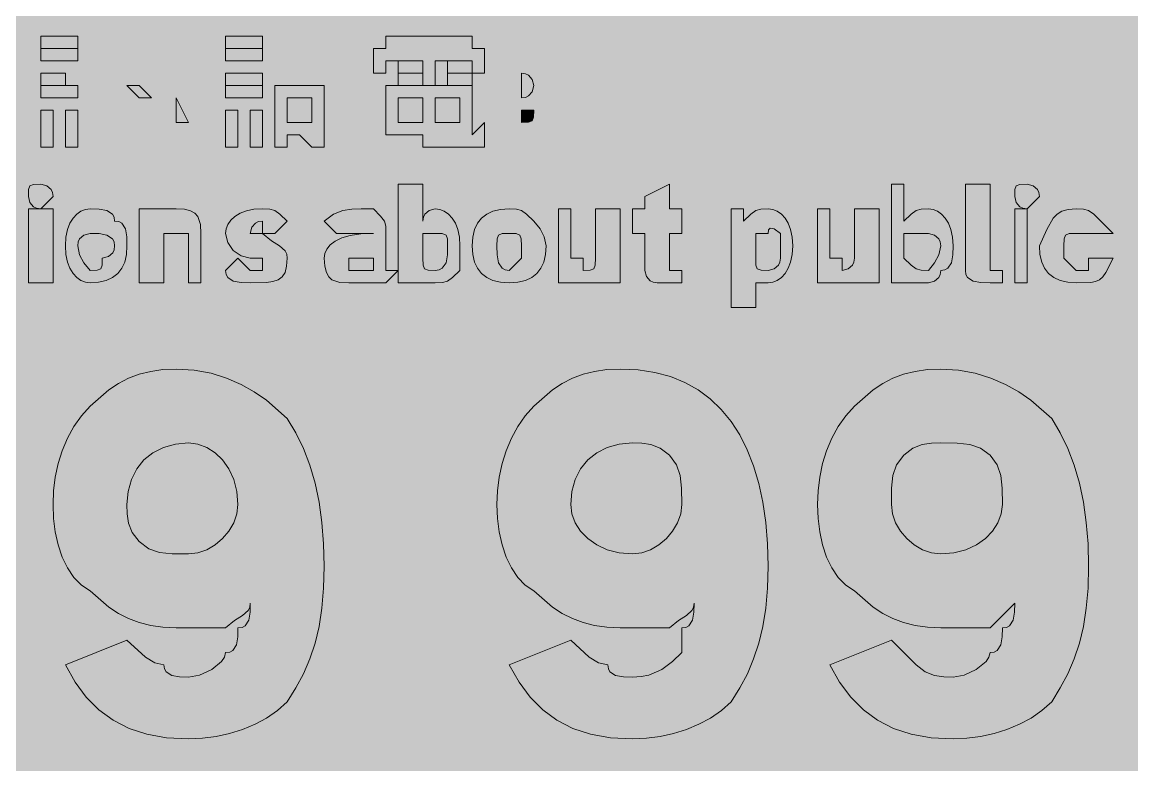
# Model space of a CAD drawing. Header units: metres. Extents: x 49 to 517, y 9 to 262.
# Drawn here: x 236.6 to 344.5, y 125.4 to 197.7 of the extents above; entities that cross this region are included whole.
import ezdxf

# ---------------------------------------------------------------- set-up
doc = ezdxf.new("R2010")
doc.units = ezdxf.units.M
doc.layers.add('FILL_LIME_00FF00', color=7, linetype='Continuous', true_color=0x00ff00)
doc.layers.add('FILL_WHITE_FFFFFF', color=7, linetype='Continuous', true_color=0xffffff)

msp = doc.modelspace()

# ---------------------------------------------------------------- hatches: boundary and pattern name
at = {"layer": 'FILL_LIME_00FF00', "true_color": 0x00ff00}
h = msp.add_hatch(color=7, dxfattribs=at)
h.dxf.hatch_style = 1
h.paths.add_polyline_path([(500.15, 262.26), (501.64, 262.08), (503.18, 261.75), (504.75, 261.27), (506.32, 260.62), (507.86, 259.79), (509.35, 258.76), (510.75, 257.52), (512.04, 256.12), (513.21, 254.61), (514.23, 253.03), (515.1, 251.37), (515.8, 249.66), (516.32, 247.9), (516.64, 246.12), (516.75, 244.32), (516.75, 27.12), (516.56, 25.32), (516.15, 23.52), (515.74, 21.72), (515.55, 19.92), (514.63, 18.31), (513.6, 16.92), (510.75, 13.92), (509.64, 12.85), (508.2, 11.67), (507.39, 11.14), (506.53, 10.71), (505.65, 10.43), (504.75, 10.32), (502.97, 9.63), (501.3, 9.27), (498.75, 9.12), (66.75, 9.12), (64.95, 9.18), (63.17, 9.36), (61.41, 9.69), (59.7, 10.17), (58.04, 10.82), (56.46, 11.65), (54.95, 12.68), (53.55, 13.92), (52.31, 15.32), (51.28, 16.83), (50.45, 18.41), (49.8, 20.07), (49.32, 21.78), (48.99, 23.54), (48.81, 25.32), (48.75, 27.12), (48.75, 244.32), (48.81, 246.12), (48.99, 247.9), (49.32, 249.66), (49.8, 251.37), (50.45, 253.03), (51.28, 254.61), (52.31, 256.12), (53.55, 257.52), (54.95, 258.76), (56.46, 259.79), (58.04, 260.62), (59.7, 261.27), (61.41, 261.75), (63.17, 262.08), (64.95, 262.26), (66.75, 262.32), (498.75, 262.32), (500.15, 262.26)])
h.paths.add_polyline_path([(64.96, 253.7), (63.22, 253.09), (61.6, 252.15), (60.15, 250.92), (58.92, 249.47), (57.97, 247.84), (57.37, 246.11), (57.21, 245.22), (57.15, 244.32), (57.15, 27.12), (57.34, 26.22), (57.75, 25.32), (58.16, 24.42), (58.35, 23.52), (58.56, 22.62), (59.1, 21.72), (60.75, 19.92), (61.86, 19.04), (63.3, 18.27), (64.97, 17.73), (66.75, 17.52), (498.75, 17.52), (499.86, 17.73), (501.3, 18.27), (504.75, 19.92), (505.63, 21.72), (506.4, 23.52), (506.94, 25.32), (507.15, 27.12), (507.15, 244.32), (507.15, 247.92), (506.44, 248.8), (505.95, 249.57), (505.46, 250.11), (505.15, 250.27), (504.75, 250.32), (502.97, 251.89), (501.3, 253.02), (499.86, 253.69), (498.75, 253.92), (66.75, 253.92), (65.85, 253.86), (64.96, 253.7)], flags=16)
h = msp.add_hatch(color=7, dxfattribs=at)
h.dxf.hatch_style = 1
h.paths.add_polyline_path([(241.95, 196.32), (241.95, 195.12), (238.35, 195.12), (238.35, 196.32), (241.95, 196.32)])
h = msp.add_hatch(color=7, dxfattribs=at)
h.dxf.hatch_style = 1
h.paths.add_polyline_path([(259.95, 196.32), (259.95, 195.12), (256.35, 195.12), (256.35, 196.32), (259.95, 196.32)])
h = msp.add_hatch(color=7, dxfattribs=at)
h.dxf.hatch_style = 1
h.paths.add_polyline_path([(280.35, 196.32), (280.35, 195.12), (281.55, 195.12), (281.55, 192.72), (280.35, 192.72), (280.35, 193.92), (276.75, 193.92), (276.75, 191.52), (275.55, 191.52), (275.55, 193.92), (271.95, 193.92), (271.95, 192.72), (270.75, 192.72), (270.75, 195.12), (271.95, 195.12), (271.95, 196.32), (280.35, 196.32)])
h = msp.add_hatch(color=7, dxfattribs=at)
h.dxf.hatch_style = 1
h.paths.add_polyline_path([(241.95, 195.12), (241.95, 193.92), (238.35, 193.92), (238.35, 195.12), (241.95, 195.12)])
h = msp.add_hatch(color=7, dxfattribs=at)
h.dxf.hatch_style = 1
h.paths.add_polyline_path([(259.95, 195.12), (259.95, 193.92), (256.35, 193.92), (256.35, 195.12), (259.95, 195.12)])
h = msp.add_hatch(color=7, dxfattribs=at)
h.dxf.hatch_style = 1
h.paths.add_polyline_path([(275.55, 193.92), (275.55, 192.72), (273.15, 192.72), (273.15, 193.92), (275.55, 193.92)])
h = msp.add_hatch(color=7, dxfattribs=at)
h.dxf.hatch_style = 1
h.paths.add_polyline_path([(280.35, 193.92), (280.35, 192.72), (277.95, 192.72), (277.95, 193.92), (280.35, 193.92)])
h = msp.add_hatch(color=7, dxfattribs=at)
h.dxf.hatch_style = 1
h.paths.add_polyline_path([(240.75, 192.72), (240.75, 191.52), (238.35, 191.52), (238.35, 192.72), (240.75, 192.72)])
h = msp.add_hatch(color=7, dxfattribs=at)
h.dxf.hatch_style = 1
h.paths.add_polyline_path([(259.95, 192.72), (259.95, 191.52), (256.35, 191.52), (256.35, 192.72), (259.95, 192.72)])
h = msp.add_hatch(color=7, dxfattribs=at)
h.dxf.hatch_style = 1
h.paths.add_polyline_path([(275.55, 192.72), (275.55, 191.52), (273.15, 191.52), (273.15, 192.72), (275.55, 192.72)])
h = msp.add_hatch(color=7, dxfattribs=at)
h.dxf.hatch_style = 1
h.paths.add_polyline_path([(280.35, 192.72), (280.35, 191.52), (277.95, 191.52), (277.95, 192.72), (280.35, 192.72)])
h = msp.add_hatch(color=7, dxfattribs=at)
h.dxf.hatch_style = 1
h.paths.add_polyline_path([(286.2, 190.92), (285.84, 190.51), (285.55, 190.37), (285.15, 190.32), (285.15, 191.52), (285.15, 192.72), (285.55, 192.67), (285.84, 192.53), (286.2, 192.12), (286.35, 191.52), (286.2, 190.92)])
h = msp.add_hatch(color=7, dxfattribs=at)
h.dxf.hatch_style = 1
h.paths.add_polyline_path([(241.95, 191.52), (241.95, 190.32), (238.35, 190.32), (238.35, 191.52), (241.95, 191.52)])
h = msp.add_hatch(color=7, dxfattribs=at)
h.dxf.hatch_style = 1
h.paths.add_polyline_path([(249.15, 190.32), (247.95, 190.32), (246.75, 191.52), (247.95, 191.52), (249.15, 190.32)])
h = msp.add_hatch(color=7, dxfattribs=at)
h.dxf.hatch_style = 1
h.paths.add_polyline_path([(259.95, 191.52), (259.95, 190.32), (256.35, 190.32), (256.35, 191.52), (259.95, 191.52)])
h = msp.add_hatch(color=7, dxfattribs=at)
h.dxf.hatch_style = 1
h.paths.add_polyline_path([(261.15, 191.52), (265.95, 191.52), (265.95, 186.72), (265.95, 185.52), (264.75, 185.52), (263.55, 186.72), (262.35, 186.72), (262.35, 185.52), (261.15, 185.52), (261.15, 191.52)])
h.paths.add_polyline_path([(262.35, 190.32), (262.35, 189.12), (262.35, 187.92), (264.75, 187.92), (264.75, 189.12), (264.75, 190.32), (262.35, 190.32)], flags=16)
h = msp.add_hatch(color=7, dxfattribs=at)
h.dxf.hatch_style = 1
h.paths.add_polyline_path([(275.55, 185.52), (275.55, 186.72), (271.95, 186.72), (271.95, 191.52), (280.35, 191.52), (280.35, 186.72), (281.55, 187.92), (281.55, 186.72), (281.55, 185.52), (280.35, 185.52), (276.75, 185.52), (275.55, 185.52)])
h.paths.add_polyline_path([(276.75, 187.92), (279.15, 187.92), (279.15, 189.12), (279.15, 190.32), (276.75, 190.32), (276.75, 189.12), (276.75, 187.92)], flags=16)
h.paths.add_polyline_path([(273.15, 189.12), (273.15, 187.92), (275.55, 187.92), (275.55, 189.12), (275.55, 190.32), (273.15, 190.32), (273.15, 189.12)], flags=16)
h = msp.add_hatch(color=7, dxfattribs=at)
h.dxf.hatch_style = 1
h.paths.add_polyline_path([(251.55, 190.32), (252.75, 187.92), (251.55, 187.92), (251.55, 190.32)])
h = msp.add_hatch(color=7, dxfattribs=at)
h.dxf.hatch_style = 1
h.paths.add_polyline_path([(238.35, 185.52), (238.35, 189.12), (239.55, 189.12), (239.55, 186.72), (239.55, 185.52), (238.35, 185.52)])
h = msp.add_hatch(color=7, dxfattribs=at)
h.dxf.hatch_style = 1
h.paths.add_polyline_path([(241.95, 185.52), (240.75, 185.52), (240.75, 186.72), (240.75, 189.12), (241.95, 189.12), (241.95, 185.52)])
h = msp.add_hatch(color=7, dxfattribs=at)
h.dxf.hatch_style = 1
h.paths.add_polyline_path([(256.35, 185.52), (256.35, 189.12), (257.55, 189.12), (257.55, 186.72), (257.55, 185.52), (256.35, 185.52)])
h = msp.add_hatch(color=7, dxfattribs=at)
h.dxf.hatch_style = 1
h.paths.add_polyline_path([(259.95, 185.52), (258.75, 185.52), (258.75, 186.72), (258.75, 189.12), (259.95, 189.12), (259.95, 185.52)])
h = msp.add_hatch(color=7, dxfattribs=at)
h.dxf.hatch_style = 1
h.paths.add_polyline_path([(286.33, 188.43), (286.2, 188.07), (285.84, 187.94), (285.15, 187.92), (285.15, 189.12), (286.35, 189.12), (286.33, 188.43)])
h = msp.add_hatch(color=7, dxfattribs=at)
h.dxf.hatch_style = 1
h.paths.add_polyline_path([(238.35, 179.52), (237.95, 179.57), (237.66, 179.71), (237.3, 180.12), (237.15, 180.72), (237.17, 181.41), (237.3, 181.77), (237.66, 181.9), (238.35, 181.92), (238.95, 181.77), (239.36, 181.41), (239.5, 181.12), (239.55, 180.72), (238.35, 179.52)])
h = msp.add_hatch(color=7, dxfattribs=at)
h.dxf.hatch_style = 1
h.paths.add_polyline_path([(273.15, 172.32), (273.15, 181.92), (275.55, 181.92), (275.55, 178.32), (275.6, 178.72), (275.74, 179.01), (276.15, 179.37), (276.75, 179.52), (277.2, 179.46), (277.63, 179.29), (278.04, 179.01), (278.4, 178.62), (278.71, 178.11), (278.94, 177.49), (279.1, 176.76), (279.15, 175.92), (279.15, 173.52), (278.44, 172.83), (277.95, 172.47), (277.46, 172.34), (276.75, 172.32), (275.55, 172.32), (273.15, 172.32)])
h.paths.add_polyline_path([(277.44, 173.73), (277.8, 174.27), (277.93, 175.04), (277.95, 175.92), (277.93, 176.61), (277.8, 176.97), (277.44, 177.1), (276.75, 177.12), (275.55, 177.12), (275.55, 174.72), (275.57, 174.03), (275.7, 173.67), (276.06, 173.54), (276.75, 173.52), (277.15, 173.57), (277.44, 173.73)], flags=16)
h = msp.add_hatch(color=7, dxfattribs=at)
h.dxf.hatch_style = 1
h.paths.add_polyline_path([(300.75, 179.52), (300.75, 177.12), (299.55, 177.12), (299.55, 174.72), (299.55, 173.52), (300.75, 173.52), (300.75, 172.32), (299.55, 172.32), (298.35, 172.32), (297.95, 172.37), (297.66, 172.51), (297.3, 172.92), (297.15, 173.52), (297.15, 177.12), (295.95, 177.12), (295.95, 179.52), (297.15, 179.52), (297.15, 180.72), (299.55, 181.92), (299.55, 179.52), (300.75, 179.52)])
h = msp.add_hatch(color=7, dxfattribs=at)
h.dxf.hatch_style = 1
h.paths.add_polyline_path([(321.15, 172.32), (321.15, 181.92), (322.35, 181.92), (322.35, 178.32), (323.06, 179.01), (323.55, 179.37), (324.04, 179.5), (324.75, 179.52), (325.2, 179.46), (325.63, 179.29), (326.04, 179.01), (326.4, 178.62), (326.71, 178.11), (326.94, 177.49), (327.1, 176.76), (327.15, 175.92), (327.13, 175.04), (327, 174.27), (326.64, 173.73), (326.35, 173.57), (325.95, 173.52), (325.9, 173.12), (325.76, 172.83), (325.35, 172.47), (324.75, 172.32), (322.35, 172.32), (321.15, 172.32)])
h.paths.add_polyline_path([(325.76, 175.04), (325.95, 175.92), (325.9, 176.32), (325.76, 176.61), (325.35, 176.97), (324.75, 177.12), (323.55, 177.12), (322.35, 177.12), (322.35, 174.72), (323.06, 174.03), (323.55, 173.67), (324.04, 173.54), (324.75, 173.52), (325.35, 174.27), (325.76, 175.04)], flags=16)
h = msp.add_hatch(color=7, dxfattribs=at)
h.dxf.hatch_style = 1
h.paths.add_polyline_path([(330.75, 174.72), (330.75, 173.52), (331.95, 173.52), (331.95, 172.32), (330.75, 172.32), (329.87, 172.34), (329.1, 172.47), (328.56, 172.83), (328.4, 173.12), (328.35, 173.52), (328.35, 181.92), (330.75, 181.92), (330.75, 174.72)])
h = msp.add_hatch(color=7, dxfattribs=at)
h.dxf.hatch_style = 1
h.paths.add_polyline_path([(334.35, 179.52), (333.95, 179.57), (333.66, 179.71), (333.3, 180.12), (333.15, 180.72), (333.17, 181.41), (333.3, 181.77), (333.66, 181.9), (334.35, 181.92), (334.95, 181.77), (335.36, 181.41), (335.5, 181.12), (335.55, 180.72), (334.35, 179.52)])
h = msp.add_hatch(color=7, dxfattribs=at)
h.dxf.hatch_style = 1
h.paths.add_polyline_path([(237.15, 172.32), (237.15, 179.52), (239.55, 179.52), (239.55, 172.32), (237.15, 172.32)])
h = msp.add_hatch(color=7, dxfattribs=at)
h.dxf.hatch_style = 1
h.paths.add_polyline_path([(246.53, 174.34), (246.24, 173.73), (245.85, 173.22), (245.34, 172.83), (244.72, 172.54), (243.99, 172.38), (243.15, 172.32), (242.7, 172.38), (242.27, 172.54), (241.86, 172.83), (241.5, 173.22), (241.19, 173.73), (240.96, 174.34), (240.8, 175.08), (240.75, 175.92), (240.8, 176.76), (240.96, 177.49), (241.19, 178.11), (241.5, 178.62), (241.86, 179.01), (242.27, 179.29), (242.7, 179.46), (243.15, 179.52), (244.03, 179.5), (244.8, 179.37), (245.34, 179.01), (245.5, 178.72), (245.55, 178.32), (245.95, 178.27), (246.24, 178.11), (246.6, 177.57), (246.73, 176.8), (246.75, 175.92), (246.69, 175.08), (246.53, 174.34)])
h.paths.add_polyline_path([(245.34, 176.61), (244.8, 176.97), (244.03, 177.1), (243.15, 177.12), (242.55, 176.97), (242.14, 176.61), (242, 176.32), (241.95, 175.92), (242.14, 175.04), (242.55, 174.27), (243.15, 173.52), (243.84, 173.54), (244.2, 173.67), (244.33, 174.03), (244.35, 174.72), (244.95, 174.87), (245.36, 175.23), (245.5, 175.52), (245.55, 175.92), (245.5, 176.32), (245.34, 176.61)], flags=16)
h = msp.add_hatch(color=7, dxfattribs=at)
h.dxf.hatch_style = 1
h.paths.add_polyline_path([(252.34, 179.47), (252.94, 179.31), (253.36, 179.08), (253.65, 178.77), (253.91, 178), (253.95, 177.12), (253.95, 172.32), (252.75, 172.32), (252.75, 175.92), (252.75, 177.12), (251.55, 177.12), (250.35, 177.12), (250.35, 175.92), (250.35, 172.32), (247.95, 172.32), (247.95, 179.52), (250.35, 179.52), (251.55, 179.52), (252.34, 179.47)])
h = msp.add_hatch(color=7, dxfattribs=at)
h.dxf.hatch_style = 1
h.paths.add_polyline_path([(261.6, 175.92), (262.14, 175.43), (262.3, 175.12), (262.35, 174.72), (262.29, 173.93), (262.13, 173.33), (261.84, 172.91), (261.45, 172.62), (260.94, 172.45), (260.33, 172.36), (258.75, 172.32), (257.87, 172.34), (257.1, 172.47), (256.56, 172.83), (256.4, 173.12), (256.35, 173.52), (257.55, 174.72), (258.75, 173.52), (259.95, 173.52), (259.95, 174.72), (258.75, 174.72), (257.87, 174.93), (257.1, 175.47), (256.56, 176.24), (256.35, 177.12), (256.41, 177.57), (256.58, 178), (256.86, 178.41), (257.25, 178.77), (257.76, 179.08), (258.38, 179.31), (259.11, 179.47), (259.95, 179.52), (260.66, 179.5), (261.15, 179.37), (261.64, 179.01), (262.35, 178.32), (261.15, 177.12), (259.95, 177.12), (260.83, 176.41), (261.6, 175.92)])
h.paths.add_polyline_path([(259.95, 178.32), (259.55, 178.27), (259.26, 178.13), (258.9, 177.72), (258.75, 177.12), (259.95, 177.12), (259.95, 178.32)], flags=16)
h = msp.add_hatch(color=7, dxfattribs=at)
h.dxf.hatch_style = 1
h.paths.add_polyline_path([(270.75, 172.32), (268.35, 172.32), (267.47, 172.36), (266.7, 172.62), (266.39, 172.91), (266.16, 173.33), (266, 173.93), (265.95, 174.72), (266.01, 175.17), (266.19, 175.6), (266.52, 176.01), (267, 176.37), (267.65, 176.68), (268.48, 176.91), (269.51, 177.07), (270.75, 177.12), (269.55, 177.12), (268.35, 177.12), (267.15, 177.12), (265.95, 178.32), (266.85, 179.01), (267.75, 179.37), (268.65, 179.5), (269.55, 179.52), (270.75, 179.52), (271.44, 178.81), (271.8, 178.32), (271.93, 177.83), (271.95, 177.12), (271.95, 173.52), (273.15, 173.52), (271.95, 172.32), (270.75, 172.32)])
h.paths.add_polyline_path([(269.55, 173.52), (270.75, 173.52), (270.75, 174.72), (268.35, 174.72), (268.35, 173.52), (269.55, 173.52)], flags=16)
h = msp.add_hatch(color=7, dxfattribs=at)
h.dxf.hatch_style = 1
h.paths.add_polyline_path([(287.33, 174.34), (287.04, 173.73), (286.65, 173.22), (286.14, 172.83), (285.53, 172.54), (284.79, 172.38), (283.95, 172.32), (283.11, 172.38), (282.37, 172.54), (281.76, 172.83), (281.25, 173.22), (280.86, 173.73), (280.57, 174.34), (280.41, 175.08), (280.35, 175.92), (280.41, 176.76), (280.57, 177.49), (280.86, 178.11), (281.25, 178.62), (281.76, 179.01), (282.37, 179.29), (283.11, 179.46), (283.95, 179.52), (284.66, 179.5), (285.15, 179.37), (285.64, 179.01), (286.35, 178.32), (286.95, 177.57), (287.36, 176.8), (287.55, 175.92), (287.49, 175.08), (287.33, 174.34)])
h.paths.add_polyline_path([(285, 176.97), (284.64, 177.1), (283.95, 177.12), (283.26, 177.1), (282.9, 176.97), (282.77, 176.61), (282.75, 175.92), (282.77, 175.04), (282.9, 174.27), (283.26, 173.73), (283.55, 173.57), (283.95, 173.52), (285.15, 174.72), (285.15, 175.92), (285.13, 176.61), (285, 176.97)], flags=16)
h = msp.add_hatch(color=7, dxfattribs=at)
h.dxf.hatch_style = 1
h.paths.add_polyline_path([(294.75, 179.52), (294.75, 172.32), (292.35, 172.32), (291.15, 172.32), (288.75, 172.32), (288.75, 173.52), (288.75, 174.72), (288.75, 179.52), (289.95, 179.52), (289.95, 174.72), (291.15, 174.72), (291.15, 173.52), (291.84, 173.54), (292.2, 173.67), (292.33, 174.03), (292.35, 174.72), (292.35, 179.52), (294.75, 179.52)])
h = msp.add_hatch(color=7, dxfattribs=at)
h.dxf.hatch_style = 1
h.paths.add_polyline_path([(311.34, 174.34), (311.11, 173.73), (310.8, 173.22), (310.44, 172.83), (310.03, 172.54), (309.6, 172.38), (309.15, 172.32), (307.95, 172.32), (307.95, 169.92), (305.55, 169.92), (305.55, 179.52), (306.75, 179.52), (306.75, 178.32), (307.46, 179.01), (307.95, 179.37), (308.44, 179.5), (309.15, 179.52), (309.6, 179.46), (310.03, 179.29), (310.44, 179.01), (310.8, 178.62), (311.11, 178.11), (311.34, 177.49), (311.5, 176.76), (311.55, 175.92), (311.5, 175.08), (311.34, 174.34)])
h.paths.add_polyline_path([(310.16, 174.03), (310.3, 174.32), (310.35, 174.72), (310.35, 175.92), (310.35, 177.12), (309.75, 177.57), (309.34, 177.63), (309.2, 177.46), (309.15, 177.12), (307.95, 177.12), (307.95, 174.72), (307.97, 174.03), (308.1, 173.67), (308.46, 173.54), (309.15, 173.52), (309.75, 173.67), (310.16, 174.03)], flags=16)
h = msp.add_hatch(color=7, dxfattribs=at)
h.dxf.hatch_style = 1
h.paths.add_polyline_path([(319.95, 179.52), (319.95, 172.32), (317.55, 172.32), (316.35, 172.32), (313.95, 172.32), (313.95, 174.72), (313.95, 179.52), (315.15, 179.52), (315.15, 174.72), (316.35, 174.72), (316.35, 173.52), (316.95, 173.67), (317.36, 174.03), (317.5, 174.32), (317.55, 174.72), (317.55, 179.52), (319.95, 179.52)])
h = msp.add_hatch(color=7, dxfattribs=at)
h.dxf.hatch_style = 1
h.paths.add_polyline_path([(333.15, 172.32), (333.15, 179.52), (334.35, 179.52), (334.35, 172.32), (333.15, 172.32)])
h = msp.add_hatch(color=7, dxfattribs=at)
h.dxf.hatch_style = 1
h.paths.add_polyline_path([(339.86, 179.5), (340.35, 179.37), (340.84, 179.01), (341.55, 178.32), (342.75, 177.12), (340.35, 177.12), (339.15, 177.12), (338.46, 177.1), (338.1, 176.97), (337.97, 176.61), (337.95, 175.92), (337.95, 174.72), (339.15, 173.52), (340.35, 173.52), (340.35, 174.72), (342.75, 174.72), (342.02, 173.33), (341.72, 172.91), (341.4, 172.62), (341.03, 172.45), (340.56, 172.36), (339.15, 172.32), (338.31, 172.38), (337.57, 172.54), (336.96, 172.83), (336.45, 173.22), (336.06, 173.73), (335.78, 174.34), (335.61, 175.08), (335.55, 175.92), (336.28, 177.49), (336.9, 178.62), (337.27, 179.01), (337.74, 179.29), (338.36, 179.46), (339.15, 179.52), (339.86, 179.5)])
h = msp.add_hatch(color=7, dxfattribs=at)
h.dxf.hatch_style = 1
h.paths.add_polyline_path([(248.55, 135.87), (249.45, 135.33), (250.35, 135.12), (250.4, 134.72), (250.56, 134.43), (251.1, 134.07), (251.87, 133.94), (252.75, 133.92), (253.82, 134.13), (255, 134.67), (255.96, 135.44), (256.24, 135.87), (256.35, 136.32), (256.75, 136.37), (257.04, 136.53), (257.4, 137.07), (257.53, 137.84), (257.55, 138.72), (257.95, 138.77), (258.24, 138.93), (258.6, 139.47), (258.73, 140.24), (258.75, 141.12), (258.7, 140.72), (258.54, 140.41), (258, 139.92), (257.23, 139.43), (256.35, 138.72), (251.55, 138.72), (250.25, 138.78), (249.06, 138.94), (247.94, 139.23), (246.9, 139.62), (245.91, 140.13), (244.97, 140.74), (243.15, 142.32), (242.31, 142.88), (241.57, 143.63), (240.96, 144.56), (240.45, 145.62), (240.06, 146.8), (239.77, 148.06), (239.61, 149.37), (239.55, 150.72), (239.61, 152.07), (239.77, 153.4), (240.06, 154.71), (240.45, 155.97), (240.96, 157.18), (241.57, 158.31), (242.31, 159.37), (243.15, 160.32), (244.97, 161.89), (245.91, 162.51), (246.9, 163.02), (247.94, 163.41), (249.06, 163.69), (250.25, 163.86), (251.55, 163.92), (253.29, 163.81), (254.93, 163.51), (256.44, 163.03), (257.85, 162.42), (259.14, 161.69), (260.33, 160.88), (262.35, 159.12), (263.19, 157.71), (263.92, 156.19), (264.54, 154.56), (265.05, 152.82), (265.44, 150.96), (265.72, 148.99), (265.89, 146.91), (265.95, 144.72), (265.89, 142.58), (265.72, 140.63), (265.44, 138.86), (265.05, 137.22), (264.54, 135.7), (263.92, 134.26), (263.19, 132.87), (262.35, 131.52), (261.4, 130.68), (260.34, 129.94), (259.21, 129.33), (258, 128.82), (256.74, 128.43), (255.43, 128.14), (254.1, 127.98), (252.75, 127.92), (250.61, 128.03), (248.68, 128.37), (246.95, 128.93), (245.4, 129.72), (244.02, 130.73), (242.79, 131.97), (241.71, 133.43), (240.75, 135.12), (246.75, 137.52), (248.55, 135.87)])
h.paths.add_polyline_path([(250.29, 156.29), (249.27, 155.77), (248.4, 155.07), (247.7, 154.2), (247.18, 153.18), (246.86, 152.01), (246.75, 150.72), (246.77, 149.82), (246.9, 148.92), (247.26, 148.02), (247.95, 147.12), (248.87, 146.43), (249.9, 146.07), (251.16, 145.94), (252.75, 145.92), (253.65, 146.03), (254.51, 146.33), (255.32, 146.81), (256.05, 147.42), (256.66, 148.15), (257.14, 148.96), (257.44, 149.82), (257.55, 150.72), (257.44, 152.01), (257.14, 153.18), (256.66, 154.2), (256.05, 155.07), (255.32, 155.77), (254.51, 156.29), (253.65, 156.61), (252.75, 156.72), (251.46, 156.61), (250.29, 156.29)], flags=16)
h = msp.add_hatch(color=7, dxfattribs=at)
h.dxf.hatch_style = 1
h.paths.add_polyline_path([(291.75, 135.87), (292.65, 135.33), (293.55, 135.12), (293.6, 134.72), (293.76, 134.43), (294.3, 134.07), (295.07, 133.94), (295.95, 133.92), (296.8, 133.97), (297.54, 134.13), (298.8, 134.67), (299.83, 135.44), (300.75, 136.32), (300.75, 138.72), (301.15, 138.77), (301.44, 138.93), (301.8, 139.47), (301.93, 140.24), (301.95, 141.12), (301.9, 140.72), (301.74, 140.41), (301.2, 139.92), (300.43, 139.43), (299.55, 138.72), (294.75, 138.72), (293.45, 138.78), (292.26, 138.94), (291.14, 139.23), (290.1, 139.62), (289.11, 140.13), (288.17, 140.74), (286.35, 142.32), (285.51, 142.88), (284.78, 143.63), (284.16, 144.56), (283.65, 145.62), (283.26, 146.8), (282.98, 148.06), (282.81, 149.37), (282.75, 150.72), (282.81, 152.07), (282.98, 153.4), (283.26, 154.71), (283.65, 155.97), (284.16, 157.18), (284.78, 158.31), (285.51, 159.37), (286.35, 160.32), (288.17, 161.89), (289.11, 162.51), (290.1, 163.02), (291.14, 163.41), (292.26, 163.69), (293.45, 163.86), (294.75, 163.92), (296.49, 163.84), (298.12, 163.59), (299.64, 163.18), (301.05, 162.61), (302.34, 161.88), (303.52, 161.01), (304.59, 159.99), (305.55, 158.82), (306.39, 157.51), (307.12, 156.07), (307.74, 154.49), (308.25, 152.78), (308.64, 150.95), (308.92, 148.99), (309.09, 146.91), (309.15, 144.72), (309.09, 142.58), (308.92, 140.63), (308.64, 138.86), (308.25, 137.22), (307.74, 135.7), (307.13, 134.26), (306.39, 132.87), (305.55, 131.52), (304.6, 130.68), (303.54, 129.94), (302.41, 129.33), (301.2, 128.82), (299.94, 128.43), (298.63, 128.14), (297.3, 127.98), (295.95, 127.92), (293.81, 128.03), (291.88, 128.37), (290.15, 128.93), (288.6, 129.72), (287.22, 130.73), (285.99, 131.97), (284.91, 133.43), (283.95, 135.12), (289.95, 137.52), (291.75, 135.87)])
h.paths.add_polyline_path([(293.49, 156.29), (292.47, 155.77), (291.6, 155.07), (290.9, 154.2), (290.38, 153.18), (290.06, 152.01), (289.95, 150.72), (290.06, 149.82), (290.38, 148.96), (290.9, 148.15), (291.6, 147.42), (292.47, 146.81), (293.49, 146.33), (294.66, 146.03), (295.95, 145.92), (296.85, 146.03), (297.71, 146.33), (298.52, 146.81), (299.25, 147.42), (299.86, 148.15), (300.34, 148.96), (300.64, 149.82), (300.75, 150.72), (300.73, 152.31), (300.6, 153.57), (300.24, 154.6), (299.55, 155.52), (298.65, 156.21), (297.75, 156.57), (296.85, 156.7), (295.95, 156.72), (294.66, 156.61), (293.49, 156.29)], flags=16)
h = msp.add_hatch(color=7, dxfattribs=at)
h.dxf.hatch_style = 1
h.paths.add_polyline_path([(323.55, 135.12), (324.45, 134.43), (325.35, 134.07), (326.25, 133.94), (327.15, 133.92), (328.22, 134.13), (329.4, 134.67), (330.36, 135.44), (330.64, 135.87), (330.75, 136.32), (331.15, 136.37), (331.44, 136.53), (331.8, 137.07), (331.93, 137.84), (331.95, 138.72), (332.35, 138.77), (332.64, 138.93), (333, 139.47), (333.13, 140.24), (333.15, 141.12), (330.75, 138.72), (325.95, 138.72), (324.65, 138.78), (323.46, 138.94), (322.34, 139.23), (321.3, 139.62), (320.31, 140.13), (319.37, 140.74), (317.55, 142.32), (316.71, 142.88), (315.98, 143.63), (315.36, 144.56), (314.85, 145.62), (314.46, 146.8), (314.17, 148.06), (314.01, 149.37), (313.95, 150.72), (314.01, 152.07), (314.17, 153.4), (314.46, 154.71), (314.85, 155.97), (315.36, 157.18), (315.98, 158.31), (316.71, 159.37), (317.55, 160.32), (319.37, 161.89), (320.31, 162.51), (321.3, 163.02), (322.34, 163.41), (323.46, 163.69), (324.65, 163.86), (325.95, 163.92), (327.69, 163.81), (329.32, 163.51), (330.84, 163.03), (332.25, 162.42), (333.54, 161.69), (334.72, 160.88), (336.75, 159.12), (337.59, 157.71), (338.32, 156.19), (338.94, 154.56), (339.45, 152.82), (339.84, 150.96), (340.12, 148.99), (340.29, 146.91), (340.35, 144.72), (340.29, 142.58), (340.12, 140.63), (339.84, 138.86), (339.45, 137.22), (338.94, 135.7), (338.32, 134.26), (337.59, 132.87), (336.75, 131.52), (335.8, 130.68), (334.74, 129.94), (333.61, 129.33), (332.4, 128.82), (331.14, 128.43), (329.83, 128.14), (328.5, 127.98), (327.15, 127.92), (325.01, 128.03), (323.08, 128.37), (321.35, 128.93), (319.8, 129.72), (318.42, 130.73), (317.19, 131.97), (316.11, 133.43), (315.15, 135.12), (321.15, 137.52), (323.55, 135.12)])
h.paths.add_polyline_path([(324.15, 156.57), (323.25, 156.21), (322.35, 155.52), (321.66, 154.6), (321.3, 153.57), (321.17, 152.31), (321.15, 150.72), (321.26, 149.82), (321.56, 148.96), (322.04, 148.15), (322.65, 147.42), (323.38, 146.81), (324.19, 146.33), (325.05, 146.03), (325.95, 145.92), (327.24, 146.03), (328.41, 146.33), (329.43, 146.81), (330.3, 147.42), (331, 148.15), (331.52, 148.96), (331.84, 149.82), (331.95, 150.72), (331.93, 152.31), (331.8, 153.57), (331.44, 154.6), (330.75, 155.52), (329.83, 156.21), (328.8, 156.57), (327.54, 156.7), (325.95, 156.72), (325.05, 156.7), (324.15, 156.57)], flags=16)
at = {"layer": 'FILL_WHITE_FFFFFF', "true_color": 0xffffff}
h = msp.add_hatch(color=7, dxfattribs=at)
h.dxf.hatch_style = 1
h.paths.add_polyline_path([(498.75, 253.92), (499.86, 253.69), (501.3, 253.02), (502.97, 251.89), (504.75, 250.32), (505.63, 249.21), (506.4, 247.77), (506.94, 246.1), (507.15, 244.32), (507.15, 27.12), (506.94, 25.32), (506.4, 23.52), (505.63, 21.72), (504.75, 19.92), (501.3, 18.27), (499.86, 17.73), (498.75, 17.52), (66.75, 17.52), (65.85, 17.54), (64.95, 17.67), (64.05, 18.03), (63.15, 18.72), (62.27, 18.91), (61.5, 19.32), (60.75, 19.92), (59.1, 21.72), (58.56, 22.62), (58.35, 23.52), (58.16, 24.42), (57.75, 25.32), (57.34, 26.22), (57.15, 27.12), (57.15, 244.32), (57.21, 245.22), (57.37, 246.11), (57.97, 247.84), (58.92, 249.47), (60.15, 250.92), (61.6, 252.15), (63.22, 253.09), (64.96, 253.7), (65.85, 253.86), (66.75, 253.92), (498.75, 253.92)])

# ---------------------------------------------------------------- linework, layer by layer
at = {"layer": 'FILL_LIME_00FF00', "lineweight": 0, "true_color": 0x00ff00}
for points in [[(241.95, 196.32), (241.95, 195.12), (238.35, 195.12), (238.35, 196.32)], [(259.95, 196.32), (259.95, 195.12), (256.35, 195.12), (256.35, 196.32)], [(280.35, 196.32), (280.35, 195.12), (281.55, 195.12), (281.55, 192.72), (280.35, 192.72), (280.35, 193.92), (276.75, 193.92), (276.75, 191.52), (275.55, 191.52), (275.55, 193.92), (271.95, 193.92), (271.95, 192.72), (270.75, 192.72), (270.75, 195.12), (271.95, 195.12), (271.95, 196.32)], [(241.95, 195.12), (241.95, 193.92), (238.35, 193.92), (238.35, 195.12)], [(259.95, 195.12), (259.95, 193.92), (256.35, 193.92), (256.35, 195.12)], [(275.55, 193.92), (275.55, 192.72), (273.15, 192.72), (273.15, 193.92)], [(280.35, 193.92), (280.35, 192.72), (277.95, 192.72), (277.95, 193.92)], [(240.75, 192.72), (240.75, 191.52), (238.35, 191.52), (238.35, 192.72)], [(259.95, 192.72), (259.95, 191.52), (256.35, 191.52), (256.35, 192.72)], [(275.55, 192.72), (275.55, 191.52), (273.15, 191.52), (273.15, 192.72)], [(280.35, 192.72), (280.35, 191.52), (277.95, 191.52), (277.95, 192.72)], [(286.2, 190.92), (285.84, 190.51), (285.55, 190.37), (285.15, 190.32), (285.15, 191.52), (285.15, 192.72), (285.55, 192.67), (285.84, 192.53), (286.2, 192.12), (286.35, 191.52)], [(241.95, 191.52), (241.95, 190.32), (238.35, 190.32), (238.35, 191.52)], [(249.15, 190.32), (247.95, 190.32), (246.75, 191.52), (247.95, 191.52)], [(259.95, 191.52), (259.95, 190.32), (256.35, 190.32), (256.35, 191.52)], [(261.15, 191.52), (265.95, 191.52), (265.95, 186.72), (265.95, 185.52), (264.75, 185.52), (263.55, 186.72), (262.35, 186.72), (262.35, 185.52), (261.15, 185.52)], [(275.55, 185.52), (275.55, 186.72), (271.95, 186.72), (271.95, 191.52), (280.35, 191.52), (280.35, 186.72), (281.55, 187.92), (281.55, 186.72), (281.55, 185.52), (280.35, 185.52), (276.75, 185.52)], [(251.55, 190.32), (252.75, 187.92), (251.55, 187.92)], [(262.35, 190.32), (262.35, 189.12), (262.35, 187.92), (264.75, 187.92), (264.75, 189.12), (264.75, 190.32)], [(273.15, 189.12), (273.15, 187.92), (275.55, 187.92), (275.55, 189.12), (275.55, 190.32), (273.15, 190.32)], [(276.75, 187.92), (279.15, 187.92), (279.15, 189.12), (279.15, 190.32), (276.75, 190.32), (276.75, 189.12)], [(238.35, 185.52), (238.35, 189.12), (239.55, 189.12), (239.55, 186.72), (239.55, 185.52)], [(241.95, 185.52), (240.75, 185.52), (240.75, 186.72), (240.75, 189.12), (241.95, 189.12)], [(256.35, 185.52), (256.35, 189.12), (257.55, 189.12), (257.55, 186.72), (257.55, 185.52)], [(259.95, 185.52), (258.75, 185.52), (258.75, 186.72), (258.75, 189.12), (259.95, 189.12)], [(286.33, 188.43), (286.2, 188.07), (285.84, 187.94), (285.15, 187.92), (285.15, 189.12), (286.35, 189.12)], [(238.35, 179.52), (237.95, 179.57), (237.66, 179.71), (237.3, 180.12), (237.15, 180.72), (237.17, 181.41), (237.3, 181.77), (237.66, 181.9), (238.35, 181.92), (238.95, 181.77), (239.36, 181.41), (239.5, 181.12), (239.55, 180.72)], [(273.15, 172.32), (273.15, 181.92), (275.55, 181.92), (275.55, 178.32), (275.6, 178.72), (275.74, 179.01), (276.15, 179.37), (276.75, 179.52), (277.2, 179.46), (277.63, 179.29), (278.04, 179.01), (278.4, 178.62), (278.71, 178.11), (278.94, 177.49), (279.1, 176.76), (279.15, 175.92), (279.15, 173.52), (278.44, 172.83), (277.95, 172.47), (277.46, 172.34), (276.75, 172.32), (275.55, 172.32)], [(300.75, 179.52), (300.75, 177.12), (299.55, 177.12), (299.55, 174.72), (299.55, 173.52), (300.75, 173.52), (300.75, 172.32), (299.55, 172.32), (298.35, 172.32), (297.95, 172.37), (297.66, 172.51), (297.3, 172.92), (297.15, 173.52), (297.15, 177.12), (295.95, 177.12), (295.95, 179.52), (297.15, 179.52), (297.15, 180.72), (299.55, 181.92), (299.55, 179.52)], [(321.15, 172.32), (321.15, 181.92), (322.35, 181.92), (322.35, 178.32), (323.06, 179.01), (323.55, 179.37), (324.04, 179.5), (324.75, 179.52), (325.2, 179.46), (325.63, 179.29), (326.04, 179.01), (326.4, 178.62), (326.71, 178.11), (326.94, 177.49), (327.1, 176.76), (327.15, 175.92), (327.13, 175.04), (327, 174.27), (326.64, 173.73), (326.35, 173.57), (325.95, 173.52), (325.9, 173.12), (325.76, 172.83), (325.35, 172.47), (324.75, 172.32), (322.35, 172.32)], [(330.75, 174.72), (330.75, 173.52), (331.95, 173.52), (331.95, 172.32), (330.75, 172.32), (329.87, 172.34), (329.1, 172.47), (328.56, 172.83), (328.4, 173.12), (328.35, 173.52), (328.35, 181.92), (330.75, 181.92)], [(334.35, 179.52), (333.95, 179.57), (333.66, 179.71), (333.3, 180.12), (333.15, 180.72), (333.17, 181.41), (333.3, 181.77), (333.66, 181.9), (334.35, 181.92), (334.95, 181.77), (335.36, 181.41), (335.5, 181.12), (335.55, 180.72)], [(237.15, 172.32), (237.15, 179.52), (239.55, 179.52), (239.55, 172.32)], [(246.53, 174.34), (246.24, 173.73), (245.85, 173.22), (245.34, 172.83), (244.72, 172.54), (243.99, 172.38), (243.15, 172.32), (242.7, 172.38), (242.27, 172.54), (241.86, 172.83), (241.5, 173.22), (241.19, 173.73), (240.96, 174.34), (240.8, 175.08), (240.75, 175.92), (240.8, 176.76), (240.96, 177.49), (241.19, 178.11), (241.5, 178.62), (241.86, 179.01), (242.27, 179.29), (242.7, 179.46), (243.15, 179.52), (244.03, 179.5), (244.8, 179.37), (245.34, 179.01), (245.5, 178.72), (245.55, 178.32), (245.95, 178.27), (246.24, 178.11), (246.6, 177.57), (246.73, 176.8), (246.75, 175.92), (246.69, 175.08)], [(252.34, 179.47), (252.94, 179.31), (253.36, 179.08), (253.65, 178.77), (253.91, 178), (253.95, 177.12), (253.95, 172.32), (252.75, 172.32), (252.75, 175.92), (252.75, 177.12), (251.55, 177.12), (250.35, 177.12), (250.35, 175.92), (250.35, 172.32), (247.95, 172.32), (247.95, 179.52), (250.35, 179.52), (251.55, 179.52)], [(261.6, 175.92), (262.14, 175.43), (262.3, 175.12), (262.35, 174.72), (262.29, 173.93), (262.13, 173.33), (261.84, 172.91), (261.45, 172.62), (260.94, 172.45), (260.33, 172.36), (258.75, 172.32), (257.87, 172.34), (257.1, 172.47), (256.56, 172.83), (256.4, 173.12), (256.35, 173.52), (257.55, 174.72), (258.75, 173.52), (259.95, 173.52), (259.95, 174.72), (258.75, 174.72), (257.87, 174.93), (257.1, 175.47), (256.56, 176.24), (256.35, 177.12), (256.41, 177.57), (256.58, 178), (256.86, 178.41), (257.25, 178.77), (257.76, 179.08), (258.38, 179.31), (259.11, 179.47), (259.95, 179.52), (260.66, 179.5), (261.15, 179.37), (261.64, 179.01), (262.35, 178.32), (261.15, 177.12), (259.95, 177.12), (260.83, 176.41)], [(270.75, 172.32), (268.35, 172.32), (267.47, 172.36), (266.7, 172.62), (266.39, 172.91), (266.16, 173.33), (266, 173.93), (265.95, 174.72), (266.01, 175.17), (266.19, 175.6), (266.52, 176.01), (267, 176.37), (267.65, 176.68), (268.48, 176.91), (269.51, 177.07), (270.75, 177.12), (269.55, 177.12), (268.35, 177.12), (267.15, 177.12), (265.95, 178.32), (266.85, 179.01), (267.75, 179.37), (268.65, 179.5), (269.55, 179.52), (270.75, 179.52), (271.44, 178.81), (271.8, 178.32), (271.93, 177.83), (271.95, 177.12), (271.95, 173.52), (273.15, 173.52), (271.95, 172.32)], [(287.33, 174.34), (287.04, 173.73), (286.65, 173.22), (286.14, 172.83), (285.53, 172.54), (284.79, 172.38), (283.95, 172.32), (283.11, 172.38), (282.37, 172.54), (281.76, 172.83), (281.25, 173.22), (280.86, 173.73), (280.57, 174.34), (280.41, 175.08), (280.35, 175.92), (280.41, 176.76), (280.57, 177.49), (280.86, 178.11), (281.25, 178.62), (281.76, 179.01), (282.37, 179.29), (283.11, 179.46), (283.95, 179.52), (284.66, 179.5), (285.15, 179.37), (285.64, 179.01), (286.35, 178.32), (286.95, 177.57), (287.36, 176.8), (287.55, 175.92), (287.49, 175.08)], [(294.75, 179.52), (294.75, 172.32), (292.35, 172.32), (291.15, 172.32), (288.75, 172.32), (288.75, 173.52), (288.75, 174.72), (288.75, 179.52), (289.95, 179.52), (289.95, 174.72), (291.15, 174.72), (291.15, 173.52), (291.84, 173.54), (292.2, 173.67), (292.33, 174.03), (292.35, 174.72), (292.35, 179.52)], [(311.34, 174.34), (311.11, 173.73), (310.8, 173.22), (310.44, 172.83), (310.03, 172.54), (309.6, 172.38), (309.15, 172.32), (307.95, 172.32), (307.95, 169.92), (305.55, 169.92), (305.55, 179.52), (306.75, 179.52), (306.75, 178.32), (307.46, 179.01), (307.95, 179.37), (308.44, 179.5), (309.15, 179.52), (309.6, 179.46), (310.03, 179.29), (310.44, 179.01), (310.8, 178.62), (311.11, 178.11), (311.34, 177.49), (311.5, 176.76), (311.55, 175.92), (311.5, 175.08)], [(319.95, 179.52), (319.95, 172.32), (317.55, 172.32), (316.35, 172.32), (313.95, 172.32), (313.95, 174.72), (313.95, 179.52), (315.15, 179.52), (315.15, 174.72), (316.35, 174.72), (316.35, 173.52), (316.95, 173.67), (317.36, 174.03), (317.5, 174.32), (317.55, 174.72), (317.55, 179.52)], [(333.15, 172.32), (333.15, 179.52), (334.35, 179.52), (334.35, 172.32)], [(339.86, 179.5), (340.35, 179.37), (340.84, 179.01), (341.55, 178.32), (342.75, 177.12), (340.35, 177.12), (339.15, 177.12), (338.46, 177.1), (338.1, 176.97), (337.97, 176.61), (337.95, 175.92), (337.95, 174.72), (339.15, 173.52), (340.35, 173.52), (340.35, 174.72), (342.75, 174.72), (342.02, 173.33), (341.72, 172.91), (341.4, 172.62), (341.03, 172.45), (340.56, 172.36), (339.15, 172.32), (338.31, 172.38), (337.57, 172.54), (336.96, 172.83), (336.45, 173.22), (336.06, 173.73), (335.78, 174.34), (335.61, 175.08), (335.55, 175.92), (336.28, 177.49), (336.9, 178.62), (337.27, 179.01), (337.74, 179.29), (338.36, 179.46), (339.15, 179.52)], [(259.95, 178.32), (259.55, 178.27), (259.26, 178.13), (258.9, 177.72), (258.75, 177.12), (259.95, 177.12)], [(245.34, 176.61), (244.8, 176.97), (244.03, 177.1), (243.15, 177.12), (242.55, 176.97), (242.14, 176.61), (242, 176.32), (241.95, 175.92), (242.14, 175.04), (242.55, 174.27), (243.15, 173.52), (243.84, 173.54), (244.2, 173.67), (244.33, 174.03), (244.35, 174.72), (244.95, 174.87), (245.36, 175.23), (245.5, 175.52), (245.55, 175.92), (245.5, 176.32)], [(277.44, 173.73), (277.8, 174.27), (277.93, 175.04), (277.95, 175.92), (277.93, 176.61), (277.8, 176.97), (277.44, 177.1), (276.75, 177.12), (275.55, 177.12), (275.55, 174.72), (275.57, 174.03), (275.7, 173.67), (276.06, 173.54), (276.75, 173.52), (277.15, 173.57)], [(285, 176.97), (284.64, 177.1), (283.95, 177.12), (283.26, 177.1), (282.9, 176.97), (282.77, 176.61), (282.75, 175.92), (282.77, 175.04), (282.9, 174.27), (283.26, 173.73), (283.55, 173.57), (283.95, 173.52), (285.15, 174.72), (285.15, 175.92), (285.13, 176.61)], [(310.16, 174.03), (310.3, 174.32), (310.35, 174.72), (310.35, 175.92), (310.35, 177.12), (309.75, 177.57), (309.34, 177.63), (309.2, 177.46), (309.15, 177.12), (307.95, 177.12), (307.95, 174.72), (307.97, 174.03), (308.1, 173.67), (308.46, 173.54), (309.15, 173.52), (309.75, 173.67)], [(325.76, 175.04), (325.95, 175.92), (325.9, 176.32), (325.76, 176.61), (325.35, 176.97), (324.75, 177.12), (323.55, 177.12), (322.35, 177.12), (322.35, 174.72), (323.06, 174.03), (323.55, 173.67), (324.04, 173.54), (324.75, 173.52), (325.35, 174.27)], [(269.55, 173.52), (270.75, 173.52), (270.75, 174.72), (268.35, 174.72), (268.35, 173.52)], [(248.55, 135.87), (249.45, 135.33), (250.35, 135.12), (250.4, 134.72), (250.56, 134.43), (251.1, 134.07), (251.87, 133.94), (252.75, 133.92), (253.82, 134.13), (255, 134.67), (255.96, 135.44), (256.24, 135.87), (256.35, 136.32), (256.75, 136.37), (257.04, 136.53), (257.4, 137.07), (257.53, 137.84), (257.55, 138.72), (257.95, 138.77), (258.24, 138.93), (258.6, 139.47), (258.73, 140.24), (258.75, 141.12), (258.7, 140.72), (258.54, 140.41), (258, 139.92), (257.23, 139.43), (256.35, 138.72), (251.55, 138.72), (250.25, 138.78), (249.06, 138.94), (247.94, 139.23), (246.9, 139.62), (245.91, 140.13), (244.97, 140.74), (243.15, 142.32), (242.31, 142.88), (241.57, 143.63), (240.96, 144.56), (240.45, 145.62), (240.06, 146.8), (239.77, 148.06), (239.61, 149.37), (239.55, 150.72), (239.61, 152.07), (239.77, 153.4), (240.06, 154.71), (240.45, 155.97), (240.96, 157.18), (241.57, 158.31), (242.31, 159.37), (243.15, 160.32), (244.97, 161.89), (245.91, 162.51), (246.9, 163.02), (247.94, 163.41), (249.06, 163.69), (250.25, 163.86), (251.55, 163.92), (253.29, 163.81), (254.93, 163.51), (256.44, 163.03), (257.85, 162.42), (259.14, 161.69), (260.33, 160.88), (262.35, 159.12), (263.19, 157.71), (263.92, 156.19), (264.54, 154.56), (265.05, 152.82), (265.44, 150.96), (265.72, 148.99), (265.89, 146.91), (265.95, 144.72), (265.89, 142.58), (265.72, 140.63), (265.44, 138.86), (265.05, 137.22), (264.54, 135.7), (263.92, 134.26), (263.19, 132.87), (262.35, 131.52), (261.4, 130.68), (260.34, 129.94), (259.21, 129.33), (258, 128.82), (256.74, 128.43), (255.43, 128.14), (254.1, 127.98), (252.75, 127.92), (250.61, 128.03), (248.68, 128.37), (246.95, 128.93), (245.4, 129.72), (244.02, 130.73), (242.79, 131.97), (241.71, 133.43), (240.75, 135.12), (246.75, 137.52)], [(291.75, 135.87), (292.65, 135.33), (293.55, 135.12), (293.6, 134.72), (293.76, 134.43), (294.3, 134.07), (295.07, 133.94), (295.95, 133.92), (296.8, 133.97), (297.54, 134.13), (298.8, 134.67), (299.83, 135.44), (300.75, 136.32), (300.75, 138.72), (301.15, 138.77), (301.44, 138.93), (301.8, 139.47), (301.93, 140.24), (301.95, 141.12), (301.9, 140.72), (301.74, 140.41), (301.2, 139.92), (300.43, 139.43), (299.55, 138.72), (294.75, 138.72), (293.45, 138.78), (292.26, 138.94), (291.14, 139.23), (290.1, 139.62), (289.11, 140.13), (288.17, 140.74), (286.35, 142.32), (285.51, 142.88), (284.78, 143.63), (284.16, 144.56), (283.65, 145.62), (283.26, 146.8), (282.98, 148.06), (282.81, 149.37), (282.75, 150.72), (282.81, 152.07), (282.98, 153.4), (283.26, 154.71), (283.65, 155.97), (284.16, 157.18), (284.78, 158.31), (285.51, 159.37), (286.35, 160.32), (288.17, 161.89), (289.11, 162.51), (290.1, 163.02), (291.14, 163.41), (292.26, 163.69), (293.45, 163.86), (294.75, 163.92), (296.49, 163.84), (298.12, 163.59), (299.64, 163.18), (301.05, 162.61), (302.34, 161.88), (303.52, 161.01), (304.59, 159.99), (305.55, 158.82), (306.39, 157.51), (307.12, 156.07), (307.74, 154.49), (308.25, 152.78), (308.64, 150.95), (308.92, 148.99), (309.09, 146.91), (309.15, 144.72), (309.09, 142.58), (308.92, 140.63), (308.64, 138.86), (308.25, 137.22), (307.74, 135.7), (307.13, 134.26), (306.39, 132.87), (305.55, 131.52), (304.6, 130.68), (303.54, 129.94), (302.41, 129.33), (301.2, 128.82), (299.94, 128.43), (298.63, 128.14), (297.3, 127.98), (295.95, 127.92), (293.81, 128.03), (291.88, 128.37), (290.15, 128.93), (288.6, 129.72), (287.22, 130.73), (285.99, 131.97), (284.91, 133.43), (283.95, 135.12), (289.95, 137.52)], [(323.55, 135.12), (324.45, 134.43), (325.35, 134.07), (326.25, 133.94), (327.15, 133.92), (328.22, 134.13), (329.4, 134.67), (330.36, 135.44), (330.64, 135.87), (330.75, 136.32), (331.15, 136.37), (331.44, 136.53), (331.8, 137.07), (331.93, 137.84), (331.95, 138.72), (332.35, 138.77), (332.64, 138.93), (333, 139.47), (333.13, 140.24), (333.15, 141.12), (330.75, 138.72), (325.95, 138.72), (324.65, 138.78), (323.46, 138.94), (322.34, 139.23), (321.3, 139.62), (320.31, 140.13), (319.37, 140.74), (317.55, 142.32), (316.71, 142.88), (315.98, 143.63), (315.36, 144.56), (314.85, 145.62), (314.46, 146.8), (314.17, 148.06), (314.01, 149.37), (313.95, 150.72), (314.01, 152.07), (314.17, 153.4), (314.46, 154.71), (314.85, 155.97), (315.36, 157.18), (315.98, 158.31), (316.71, 159.37), (317.55, 160.32), (319.37, 161.89), (320.31, 162.51), (321.3, 163.02), (322.34, 163.41), (323.46, 163.69), (324.65, 163.86), (325.95, 163.92), (327.69, 163.81), (329.32, 163.51), (330.84, 163.03), (332.25, 162.42), (333.54, 161.69), (334.72, 160.88), (336.75, 159.12), (337.59, 157.71), (338.32, 156.19), (338.94, 154.56), (339.45, 152.82), (339.84, 150.96), (340.12, 148.99), (340.29, 146.91), (340.35, 144.72), (340.29, 142.58), (340.12, 140.63), (339.84, 138.86), (339.45, 137.22), (338.94, 135.7), (338.32, 134.26), (337.59, 132.87), (336.75, 131.52), (335.8, 130.68), (334.74, 129.94), (333.61, 129.33), (332.4, 128.82), (331.14, 128.43), (329.83, 128.14), (328.5, 127.98), (327.15, 127.92), (325.01, 128.03), (323.08, 128.37), (321.35, 128.93), (319.8, 129.72), (318.42, 130.73), (317.19, 131.97), (316.11, 133.43), (315.15, 135.12), (321.15, 137.52)], [(250.29, 156.29), (249.27, 155.77), (248.4, 155.07), (247.7, 154.2), (247.18, 153.18), (246.86, 152.01), (246.75, 150.72), (246.77, 149.82), (246.9, 148.92), (247.26, 148.02), (247.95, 147.12), (248.87, 146.43), (249.9, 146.07), (251.16, 145.94), (252.75, 145.92), (253.65, 146.03), (254.51, 146.33), (255.32, 146.81), (256.05, 147.42), (256.66, 148.15), (257.14, 148.96), (257.44, 149.82), (257.55, 150.72), (257.44, 152.01), (257.14, 153.18), (256.66, 154.2), (256.05, 155.07), (255.32, 155.77), (254.51, 156.29), (253.65, 156.61), (252.75, 156.72), (251.46, 156.61)], [(293.49, 156.29), (292.47, 155.77), (291.6, 155.07), (290.9, 154.2), (290.38, 153.18), (290.06, 152.01), (289.95, 150.72), (290.06, 149.82), (290.38, 148.96), (290.9, 148.15), (291.6, 147.42), (292.47, 146.81), (293.49, 146.33), (294.66, 146.03), (295.95, 145.92), (296.85, 146.03), (297.71, 146.33), (298.52, 146.81), (299.25, 147.42), (299.86, 148.15), (300.34, 148.96), (300.64, 149.82), (300.75, 150.72), (300.73, 152.31), (300.6, 153.57), (300.24, 154.6), (299.55, 155.52), (298.65, 156.21), (297.75, 156.57), (296.85, 156.7), (295.95, 156.72), (294.66, 156.61)], [(324.15, 156.57), (323.25, 156.21), (322.35, 155.52), (321.66, 154.6), (321.3, 153.57), (321.17, 152.31), (321.15, 150.72), (321.26, 149.82), (321.56, 148.96), (322.04, 148.15), (322.65, 147.42), (323.38, 146.81), (324.19, 146.33), (325.05, 146.03), (325.95, 145.92), (327.24, 146.03), (328.41, 146.33), (329.43, 146.81), (330.3, 147.42), (331, 148.15), (331.52, 148.96), (331.84, 149.82), (331.95, 150.72), (331.93, 152.31), (331.8, 153.57), (331.44, 154.6), (330.75, 155.52), (329.83, 156.21), (328.8, 156.57), (327.54, 156.7), (325.95, 156.72), (325.05, 156.7)]]:
    msp.add_lwpolyline(points, close=True, dxfattribs=at)

doc.saveas('drawing.dxf')
